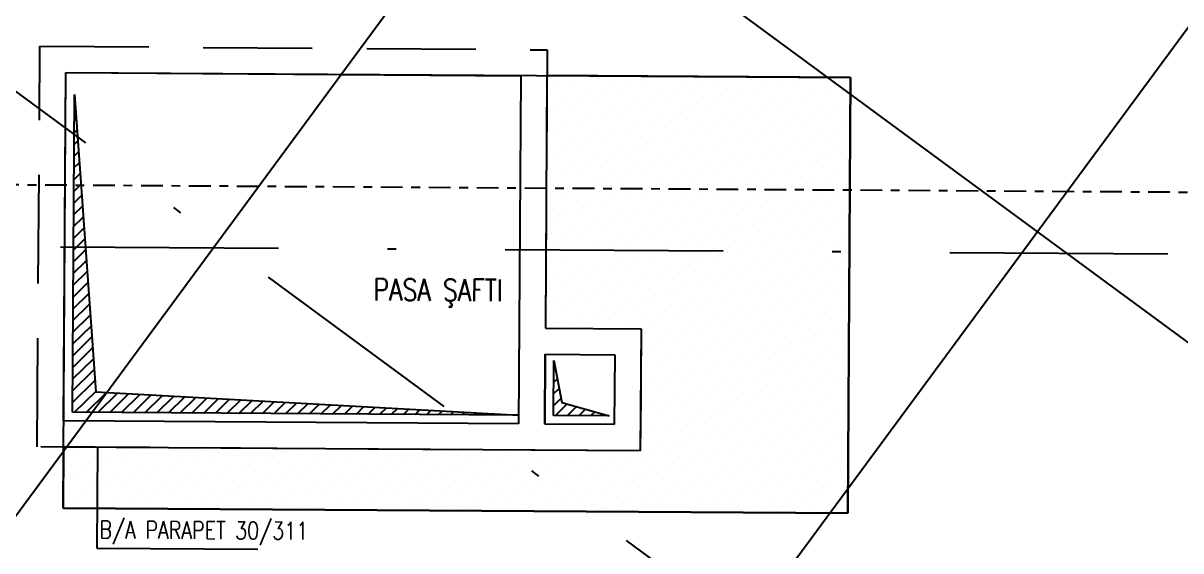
# Model space of a CAD drawing. Header units: millimetres. Extents: x 400392 to 401186, y 4543812 to 4544115.
# Drawn here: x 400731.97 to 400745.24, y 4544010.2 to 4544016.26 of the extents above; entities that cross this region are included whole.
import ezdxf
from ezdxf.enums import TextEntityAlignment as Align

# ---------------------------------------------------------------- set-up
doc = ezdxf.new("R2010")
doc.units = ezdxf.units.MM
for name, pattern in [('AKS', [3, 2.5, -0.25, 0, -0.25]), ('CENTER', [2, 1.25, -0.25, 0.25, -0.25]), ('DASHDOT2', [0.5, 0.25, -0.125, 0, -0.125]), ('HIDDEN', [0.375, 0.25, -0.125])]:
    doc.linetypes.add(name, pattern=pattern)
for name, color, linetype in [('aks prota', 2, 'AKS'), ('boşluk prota', 2, 'Continuous'), ('boşluk taraması prota', 252, 'Continuous'), ('kiris prota', 6, 'Continuous'), ('not prota', 2, 'Continuous'), ('not yazısı prota', 6, 'Continuous'), ('PRT-AL-TUNEL_EKSENI', 14, 'DASHDOT2'), ('skesit prota', 7, 'Continuous'), ('st-s_kolon tarama', 252, 'Continuous'), ('temel prota', 6, 'Continuous'), ('tnot prota', 4, 'Continuous')]:
    doc.layers.add(name, color=color, linetype=linetype)
doc.styles.add('AKS', font='romanstw.shx', dxfattribs={"height": 25})
doc.styles.add('TNOT', font='romanstw.shx', dxfattribs={"width": 0.8, "height": 250})

msp = doc.modelspace()

# ---------------------------------------------------------------- linework, layer by layer
at = {"layer": 'aks prota', "ltscale": 10}
for p, q in [((400754.61948, 4544005.75163), (400694.76017, 4544049.82389)), ((400754.61948, 4544005.75163), (400694.76017, 4544049.82389)), ((400754.61948, 4544005.75163), (400694.76017, 4544049.82389)), ((400729.84998, 4544007.84503), (400757.53829, 4544045.45151)), ((400729.84998, 4544007.84503), (400757.53829, 4544045.45151)), ((400729.84998, 4544007.84503), (400757.53829, 4544045.45151)), ((400735.88957, 4544003.3983), (400763.57787, 4544041.00478)), ((400735.88957, 4544003.3983), (400763.57787, 4544041.00478)), ((400735.88957, 4544003.3983), (400763.57787, 4544041.00478))]:
    msp.add_line(p, q, dxfattribs=at)
at = {"layer": 'boşluk prota', "ltscale": 0.05}
for p, q in [((400732.53116, 4544011.79165), (400732.55425, 4544015.43882)), ((400732.55425, 4544015.43882), (400732.79875, 4544012.02731)), ((400738.04877, 4544011.7567), (400738.05276, 4544012.38578)), ((400738.05276, 4544012.38578), (400738.14437, 4544011.90555)), ((400732.79875, 4544012.02731), (400737.64878, 4544011.75923)), ((400738.14437, 4544011.90555), (400738.68676, 4544011.75266)), ((400737.64878, 4544011.75923), (400732.53116, 4544011.79165)), ((400738.68676, 4544011.75266), (400738.04877, 4544011.7567))]:
    msp.add_line(p, q, dxfattribs=at)
at = {"layer": 'boşluk taraması prota', "linetype": 'Continuous', "ltscale": 2}
for p, q in [((400732.55404, 4544015.40471), (400732.55652, 4544015.40716)), ((400732.55319, 4544015.27001), (400732.56548, 4544015.28215)), ((400732.55233, 4544015.13531), (400732.57444, 4544015.15714)), ((400732.55148, 4544015.00061), (400732.5834, 4544015.03213)), ((400732.55063, 4544014.86591), (400732.59236, 4544014.90712)), ((400732.54977, 4544014.73121), (400732.60132, 4544014.7821)), ((400732.54892, 4544014.5965), (400732.61028, 4544014.65709)), ((400732.54807, 4544014.4618), (400732.61924, 4544014.53208)), ((400732.54721, 4544014.3271), (400732.6282, 4544014.40707)), ((400732.54636, 4544014.1924), (400732.63716, 4544014.28206)), ((400732.54551, 4544014.0577), (400732.64612, 4544014.15704)), ((400732.54465, 4544013.923), (400732.65508, 4544014.03203)), ((400732.5438, 4544013.7883), (400732.66404, 4544013.90702)), ((400732.54295, 4544013.6536), (400732.673, 4544013.78201)), ((400732.54209, 4544013.5189), (400732.68196, 4544013.657)), ((400732.54124, 4544013.38419), (400732.69091, 4544013.53198)), ((400732.53954, 4544013.11479), (400732.70883, 4544013.28196)), ((400732.54039, 4544013.24949), (400732.69987, 4544013.40697)), ((400732.53868, 4544012.98009), (400732.71779, 4544013.15695)), ((400732.53783, 4544012.84539), (400732.72675, 4544013.03193)), ((400732.53698, 4544012.71069), (400732.73571, 4544012.90692)), ((400732.53612, 4544012.57599), (400732.74467, 4544012.78191)), ((400732.53527, 4544012.44129), (400732.75363, 4544012.6569)), ((400732.53442, 4544012.30658), (400732.76259, 4544012.53189)), ((400732.53356, 4544012.17188), (400732.77155, 4544012.40687)), ((400732.53271, 4544012.03718), (400732.78051, 4544012.28186)), ((400738.05203, 4544012.27164), (400738.07097, 4544012.29033)), ((400732.53186, 4544011.90248), (400732.78947, 4544012.15685)), ((400738.05118, 4544012.13694), (400738.09245, 4544012.17769)), ((400732.55502, 4544011.7915), (400732.79843, 4544012.03184)), ((400732.68972, 4544011.79064), (400732.92248, 4544012.02047)), ((400732.82442, 4544011.78979), (400733.05086, 4544012.01338)), ((400732.95913, 4544011.78894), (400733.17924, 4544012.00628)), ((400733.09383, 4544011.78808), (400733.30762, 4544011.99919)), ((400733.22853, 4544011.78723), (400733.436, 4544011.99209)), ((400733.36323, 4544011.78638), (400733.56438, 4544011.98499)), ((400733.49793, 4544011.78552), (400733.69276, 4544011.9779)), ((400733.63263, 4544011.78467), (400733.82113, 4544011.9708)), ((400733.76733, 4544011.78382), (400733.94951, 4544011.96371)), ((400733.90203, 4544011.78296), (400734.07789, 4544011.95661)), ((400734.03673, 4544011.78211), (400734.20627, 4544011.94951)), ((400738.04947, 4544011.86754), (400738.13543, 4544011.95241)), ((400738.05033, 4544012.00224), (400738.11394, 4544012.06505)), ((400734.17144, 4544011.78126), (400734.33465, 4544011.94242)), ((400734.30614, 4544011.78041), (400734.46303, 4544011.93532)), ((400734.44084, 4544011.77955), (400734.59141, 4544011.92823)), ((400734.57554, 4544011.7787), (400734.71979, 4544011.92113)), ((400734.71024, 4544011.77785), (400734.84816, 4544011.91403)), ((400734.84494, 4544011.77699), (400734.97654, 4544011.90694)), ((400734.97964, 4544011.77614), (400735.10492, 4544011.89984)), ((400735.11434, 4544011.77529), (400735.2333, 4544011.89275)), ((400735.24904, 4544011.77443), (400735.36168, 4544011.88565)), ((400735.38375, 4544011.77358), (400735.49006, 4544011.87855)), ((400735.51845, 4544011.77273), (400735.61844, 4544011.87146)), ((400735.65315, 4544011.77187), (400735.74682, 4544011.86436)), ((400735.78785, 4544011.77102), (400735.87519, 4544011.85727)), ((400735.92255, 4544011.77017), (400736.00357, 4544011.85017)), ((400736.05725, 4544011.76931), (400736.13195, 4544011.84307)), ((400736.19195, 4544011.76846), (400736.26033, 4544011.83598)), ((400736.32665, 4544011.76761), (400736.38871, 4544011.82888)), ((400736.46136, 4544011.76676), (400736.51709, 4544011.82179)), ((400738.07264, 4544011.75655), (400738.20596, 4544011.88819)), ((400738.20734, 4544011.7557), (400738.31142, 4544011.85846)), ((400738.34204, 4544011.75484), (400738.41688, 4544011.82874)), ((400736.59606, 4544011.7659), (400736.64547, 4544011.81469)), ((400736.73076, 4544011.76505), (400736.77385, 4544011.8076)), ((400736.86546, 4544011.7642), (400736.90222, 4544011.8005)), ((400737.00016, 4544011.76334), (400737.0306, 4544011.7934)), ((400737.13486, 4544011.76249), (400737.15898, 4544011.78631)), ((400737.26956, 4544011.76164), (400737.28736, 4544011.77921)), ((400737.40426, 4544011.76078), (400737.41574, 4544011.77212)), ((400737.53896, 4544011.75993), (400737.54412, 4544011.76502)), ((400738.47674, 4544011.75399), (400738.52234, 4544011.79901)), ((400738.61144, 4544011.75314), (400738.6278, 4544011.76928))]:
    msp.add_line(p, q, dxfattribs=at)
at = {"layer": 'kiris prota', "linetype": 'HIDDEN', "ltscale": 5}
for p, q in [((400732.12863, 4544011.39419), (400732.15777, 4544015.99435)), ((400732.15777, 4544015.99435), (400737.97535, 4544015.95256)), ((400737.97535, 4544015.95256), (400737.95511, 4544012.75731)), ((400737.95511, 4544012.75731), (400739.05226, 4544012.75037)), ((400739.05226, 4544012.75037), (400739.04339, 4544011.3504)), ((400739.04339, 4544011.3504), (400732.12863, 4544011.39419))]:
    msp.add_line(p, q, dxfattribs=at)
at = {"layer": 'kiris prota'}
for p, q in [((400732.42419, 4544010.6923), (400732.45586, 4544015.6922)), ((400732.43052, 4544011.69228), (400732.45586, 4544015.6922)), ((400732.45586, 4544015.6922), (400737.67345, 4544015.65472)), ((400732.45586, 4544015.6922), (400741.45568, 4544015.6352)), ((400737.67345, 4544015.65472), (400737.64815, 4544011.65924)), ((400737.97348, 4544015.65726), (400737.95511, 4544012.75731)), ((400741.45568, 4544015.6352), (400737.97348, 4544015.65726)), ((400741.45568, 4544015.6352), (400741.42401, 4544010.6353)), ((400741.42401, 4544010.6353), (400741.45568, 4544015.6352)), ((400737.95511, 4544012.75731), (400739.05226, 4544012.75037)), ((400739.05226, 4544012.75037), (400739.04339, 4544011.3504)), ((400737.94814, 4544011.65734), (400737.95321, 4544012.45732)), ((400737.95321, 4544012.45732), (400738.75036, 4544012.45227)), ((400738.75036, 4544012.45227), (400738.7453, 4544011.65229)), ((400737.64815, 4544011.65924), (400732.43052, 4544011.69228)), ((400738.7453, 4544011.65229), (400737.94814, 4544011.65734)), ((400732.42862, 4544011.39229), (400732.42419, 4544010.6923)), ((400739.04339, 4544011.3504), (400732.42862, 4544011.39229)), ((400741.42401, 4544010.6353), (400732.42419, 4544010.6923)), ((400732.42419, 4544010.6923), (400741.42401, 4544010.6353))]:
    msp.add_line(p, q, dxfattribs=at)
at = {"layer": 'not prota', "ltscale": 0.1}
for p, q in [((400732.81908, 4544011.38982), (400732.81175, 4544010.23255)), ((400732.81175, 4544010.23255), (400734.65695, 4544010.22086))]:
    msp.add_line(p, q, dxfattribs=at)
at = {"layer": 'PRT-AL-TUNEL_EKSENI', "ltscale": 10}
for p, q in [((400745.00731, 4544005.81251), (400691.4103, 4544045.27407)), ((400660.99564, 4544014.14476), (400826.91153, 4544013.09392))]:
    msp.add_line(p, q, dxfattribs=at)
at = {"layer": 'skesit prota', "linetype": 'CENTER', "ltscale": 0.2}
msp.add_line((400722.31828, 4544014.4657), (400801.28213, 4544013.96558), dxfattribs=at)
at = {"layer": 'st-s_kolon tarama', "color": 253, "linetype": 'Continuous', "ltscale": 0.001}
for p, q in [((400738.10478, 4544015.55563), (400738.10478, 4544015.55563)), ((400738.37379, 4544015.6533), (400738.37379, 4544015.6533)), ((400738.54869, 4544015.62312), (400738.54869, 4544015.62312)), ((400738.7236, 4544015.59294), (400738.7236, 4544015.59294)), ((400738.8985, 4544015.56276), (400738.8985, 4544015.56276)), ((400739.0734, 4544015.53258), (400739.0734, 4544015.53258)), ((400739.34241, 4544015.63025), (400739.34241, 4544015.63025)), ((400739.51731, 4544015.60007), (400739.51731, 4544015.60007)), ((400739.69222, 4544015.56989), (400739.69222, 4544015.56989)), ((400739.86712, 4544015.53971), (400739.86712, 4544015.53971)), ((400740.13613, 4544015.63738), (400740.13613, 4544015.63738)), ((400740.31103, 4544015.6072), (400740.31103, 4544015.6072)), ((400740.48594, 4544015.57702), (400740.48594, 4544015.57702)), ((400740.66084, 4544015.54684), (400740.66084, 4544015.54684)), ((400741.10475, 4544015.61434), (400741.10475, 4544015.61434)), ((400741.27965, 4544015.58416), (400741.27965, 4544015.58416)), ((400741.45456, 4544015.55398), (400741.45456, 4544015.55398)), ((400738.01068, 4544015.42778), (400738.01068, 4544015.42778)), ((400738.27968, 4544015.52545), (400738.27968, 4544015.52545)), ((400738.45459, 4544015.49527), (400738.45459, 4544015.49527)), ((400738.62949, 4544015.46509), (400738.62949, 4544015.46509)), ((400738.80439, 4544015.43491), (400738.80439, 4544015.43491)), ((400738.9793, 4544015.40473), (400738.9793, 4544015.40473)), ((400739.24831, 4544015.5024), (400739.24831, 4544015.5024)), ((400739.42321, 4544015.47222), (400739.42321, 4544015.47222)), ((400739.59811, 4544015.44204), (400739.59811, 4544015.44204)), ((400739.77302, 4544015.41186), (400739.77302, 4544015.41186)), ((400740.04202, 4544015.50953), (400740.04202, 4544015.50953)), ((400740.21693, 4544015.47935), (400740.21693, 4544015.47935)), ((400740.39183, 4544015.44917), (400740.39183, 4544015.44917)), ((400740.56673, 4544015.41899), (400740.56673, 4544015.41899)), ((400740.83574, 4544015.51666), (400740.83574, 4544015.51666)), ((400741.01064, 4544015.48649), (400741.01064, 4544015.48649)), ((400741.18555, 4544015.45631), (400741.18555, 4544015.45631)), ((400741.36045, 4544015.42613), (400741.36045, 4544015.42613)), ((400738.09147, 4544015.26975), (400738.09147, 4544015.26975)), ((400738.18558, 4544015.3976), (400738.18558, 4544015.3976)), ((400738.36048, 4544015.36742), (400738.36048, 4544015.36742)), ((400738.53539, 4544015.33724), (400738.53539, 4544015.33724)), ((400738.71029, 4544015.30706), (400738.71029, 4544015.30706)), ((400738.88519, 4544015.27688), (400738.88519, 4544015.27688)), ((400739.1542, 4544015.37455), (400739.1542, 4544015.37455)), ((400739.3291, 4544015.34437), (400739.3291, 4544015.34437)), ((400739.50401, 4544015.31419), (400739.50401, 4544015.31419)), ((400739.67891, 4544015.28401), (400739.67891, 4544015.28401)), ((400739.94792, 4544015.38168), (400739.94792, 4544015.38168)), ((400740.12282, 4544015.3515), (400740.12282, 4544015.3515)), ((400740.29773, 4544015.32132), (400740.29773, 4544015.32132)), ((400740.47263, 4544015.29114), (400740.47263, 4544015.29114)), ((400740.74164, 4544015.38881), (400740.74164, 4544015.38881)), ((400740.91654, 4544015.35863), (400740.91654, 4544015.35863)), ((400741.09144, 4544015.32845), (400741.09144, 4544015.32845)), ((400741.26635, 4544015.29828), (400741.26635, 4544015.29828)), ((400741.44125, 4544015.2681), (400741.44125, 4544015.2681)), ((400737.99737, 4544015.14189), (400737.99737, 4544015.14189)), ((400738.26638, 4544015.23957), (400738.26638, 4544015.23957)), ((400738.44128, 4544015.20939), (400738.44128, 4544015.20939)), ((400738.61618, 4544015.17921), (400738.61618, 4544015.17921)), ((400738.79109, 4544015.14903), (400738.79109, 4544015.14903)), ((400739.0601, 4544015.2467), (400739.0601, 4544015.2467)), ((400739.235, 4544015.21652), (400739.235, 4544015.21652)), ((400739.4099, 4544015.18634), (400739.4099, 4544015.18634)), ((400739.58481, 4544015.15616), (400739.58481, 4544015.15616)), ((400739.85381, 4544015.25383), (400739.85381, 4544015.25383)), ((400740.02872, 4544015.22365), (400740.02872, 4544015.22365)), ((400740.20362, 4544015.19347), (400740.20362, 4544015.19347)), ((400740.37852, 4544015.16329), (400740.37852, 4544015.16329)), ((400740.64753, 4544015.26096), (400740.64753, 4544015.26096)), ((400740.82243, 4544015.23078), (400740.82243, 4544015.23078)), ((400740.99734, 4544015.2006), (400740.99734, 4544015.2006)), ((400741.17224, 4544015.17042), (400741.17224, 4544015.17042)), ((400741.34714, 4544015.14024), (400741.34714, 4544015.14024)), ((400738.17227, 4544015.11172), (400738.17227, 4544015.11172)), ((400738.34718, 4544015.08154), (400738.34718, 4544015.08154)), ((400738.52208, 4544015.05136), (400738.52208, 4544015.05136)), ((400738.69698, 4544015.02118), (400738.69698, 4544015.02118)), ((400738.96599, 4544015.11885), (400738.96599, 4544015.11885)), ((400739.14089, 4544015.08867), (400739.14089, 4544015.08867)), ((400739.3158, 4544015.05849), (400739.3158, 4544015.05849)), ((400739.4907, 4544015.02831), (400739.4907, 4544015.02831)), ((400739.75971, 4544015.12598), (400739.75971, 4544015.12598)), ((400739.93461, 4544015.0958), (400739.93461, 4544015.0958)), ((400740.10952, 4544015.06562), (400740.10952, 4544015.06562)), ((400740.28442, 4544015.03544), (400740.28442, 4544015.03544)), ((400740.45932, 4544015.00526), (400740.45932, 4544015.00526)), ((400740.55343, 4544015.13311), (400740.55343, 4544015.13311)), ((400740.72833, 4544015.10293), (400740.72833, 4544015.10293)), ((400740.90323, 4544015.07275), (400740.90323, 4544015.07275)), ((400741.07814, 4544015.04257), (400741.07814, 4544015.04257)), ((400741.25304, 4544015.01239), (400741.25304, 4544015.01239)), ((400738.07817, 4544014.98386), (400738.07817, 4544014.98386)), ((400738.25307, 4544014.95368), (400738.25307, 4544014.95368)), ((400738.42797, 4544014.92351), (400738.42797, 4544014.92351)), ((400738.60288, 4544014.89333), (400738.60288, 4544014.89333)), ((400738.87189, 4544014.991), (400738.87189, 4544014.991)), ((400739.04679, 4544014.96082), (400739.04679, 4544014.96082)), ((400739.22169, 4544014.93064), (400739.22169, 4544014.93064)), ((400739.3966, 4544014.90046), (400739.3966, 4544014.90046)), ((400739.5715, 4544014.87028), (400739.5715, 4544014.87028)), ((400739.6656, 4544014.99813), (400739.6656, 4544014.99813)), ((400739.84051, 4544014.96795), (400739.84051, 4544014.96795)), ((400740.01541, 4544014.93777), (400740.01541, 4544014.93777)), ((400740.19031, 4544014.90759), (400740.19031, 4544014.90759)), ((400740.36522, 4544014.87741), (400740.36522, 4544014.87741)), ((400740.63422, 4544014.97508), (400740.63422, 4544014.97508)), ((400740.80913, 4544014.9449), (400740.80913, 4544014.9449)), ((400740.98403, 4544014.91472), (400740.98403, 4544014.91472)), ((400741.15893, 4544014.88454), (400741.15893, 4544014.88454)), ((400741.42794, 4544014.98221), (400741.42794, 4544014.98221)), ((400737.98406, 4544014.85601), (400737.98406, 4544014.85601)), ((400738.15897, 4544014.82583), (400738.15897, 4544014.82583)), ((400738.33387, 4544014.79565), (400738.33387, 4544014.79565)), ((400738.50877, 4544014.76547), (400738.50877, 4544014.76547)), ((400738.77778, 4544014.86315), (400738.77778, 4544014.86315)), ((400738.95268, 4544014.83297), (400738.95268, 4544014.83297)), ((400739.12759, 4544014.80279), (400739.12759, 4544014.80279)), ((400739.30249, 4544014.77261), (400739.30249, 4544014.77261)), ((400739.47739, 4544014.74243), (400739.47739, 4544014.74243)), ((400739.7464, 4544014.8401), (400739.7464, 4544014.8401)), ((400739.92131, 4544014.80992), (400739.92131, 4544014.80992)), ((400740.09621, 4544014.77974), (400740.09621, 4544014.77974)), ((400740.27111, 4544014.74956), (400740.27111, 4544014.74956)), ((400740.54012, 4544014.84723), (400740.54012, 4544014.84723)), ((400740.71502, 4544014.81705), (400740.71502, 4544014.81705)), ((400740.88993, 4544014.78687), (400740.88993, 4544014.78687)), ((400741.06483, 4544014.75669), (400741.06483, 4544014.75669)), ((400741.33384, 4544014.85436), (400741.33384, 4544014.85436)), ((400738.06486, 4544014.69798), (400738.06486, 4544014.69798)), ((400738.23976, 4544014.6678), (400738.23976, 4544014.6678)), ((400738.41467, 4544014.63762), (400738.41467, 4544014.63762)), ((400738.58957, 4544014.60744), (400738.58957, 4544014.60744)), ((400738.68368, 4544014.7353), (400738.68368, 4544014.7353)), ((400738.85858, 4544014.70512), (400738.85858, 4544014.70512)), ((400739.03348, 4544014.67494), (400739.03348, 4544014.67494)), ((400739.20839, 4544014.64476), (400739.20839, 4544014.64476)), ((400739.38329, 4544014.61458), (400739.38329, 4544014.61458)), ((400739.6523, 4544014.71225), (400739.6523, 4544014.71225)), ((400739.8272, 4544014.68207), (400739.8272, 4544014.68207)), ((400740.0021, 4544014.65189), (400740.0021, 4544014.65189)), ((400740.17701, 4544014.62171), (400740.17701, 4544014.62171)), ((400740.44601, 4544014.71938), (400740.44601, 4544014.71938)), ((400740.62092, 4544014.6892), (400740.62092, 4544014.6892)), ((400740.79582, 4544014.65902), (400740.79582, 4544014.65902)), ((400740.97072, 4544014.62884), (400740.97072, 4544014.62884)), ((400741.23973, 4544014.72651), (400741.23973, 4544014.72651)), ((400741.41464, 4544014.69633), (400741.41464, 4544014.69633)), ((400737.97076, 4544014.57013), (400737.97076, 4544014.57013)), ((400738.14566, 4544014.53995), (400738.14566, 4544014.53995)), ((400738.32056, 4544014.50977), (400738.32056, 4544014.50977)), ((400738.49547, 4544014.47959), (400738.49547, 4544014.47959)), ((400738.76447, 4544014.57727), (400738.76447, 4544014.57727)), ((400738.93938, 4544014.54709), (400738.93938, 4544014.54709)), ((400739.11428, 4544014.51691), (400739.11428, 4544014.51691)), ((400739.28918, 4544014.48673), (400739.28918, 4544014.48673)), ((400739.55819, 4544014.5844), (400739.55819, 4544014.5844)), ((400739.7331, 4544014.55422), (400739.7331, 4544014.55422)), ((400739.908, 4544014.52404), (400739.908, 4544014.52404)), ((400740.0829, 4544014.49386), (400740.0829, 4544014.49386)), ((400740.35191, 4544014.59153), (400740.35191, 4544014.59153)), ((400740.52681, 4544014.56135), (400740.52681, 4544014.56135)), ((400740.70172, 4544014.53117), (400740.70172, 4544014.53117)), ((400740.87662, 4544014.50099), (400740.87662, 4544014.50099)), ((400741.05152, 4544014.47081), (400741.05152, 4544014.47081)), ((400741.14563, 4544014.59866), (400741.14563, 4544014.59866)), ((400741.32053, 4544014.56848), (400741.32053, 4544014.56848)), ((400738.05155, 4544014.4121), (400738.05155, 4544014.4121)), ((400738.22646, 4544014.38192), (400738.22646, 4544014.38192)), ((400738.40136, 4544014.35174), (400738.40136, 4544014.35174)), ((400738.67037, 4544014.44941), (400738.67037, 4544014.44941)), ((400738.84527, 4544014.41923), (400738.84527, 4544014.41923)), ((400739.02018, 4544014.38906), (400739.02018, 4544014.38906)), ((400739.19508, 4544014.35888), (400739.19508, 4544014.35888)), ((400739.46409, 4544014.45655), (400739.46409, 4544014.45655)), ((400739.63899, 4544014.42637), (400739.63899, 4544014.42637)), ((400739.81389, 4544014.39619), (400739.81389, 4544014.39619)), ((400739.9888, 4544014.36601), (400739.9888, 4544014.36601)), ((400740.25781, 4544014.46368), (400740.25781, 4544014.46368)), ((400740.43271, 4544014.4335), (400740.43271, 4544014.4335)), ((400740.60761, 4544014.40332), (400740.60761, 4544014.40332)), ((400740.78251, 4544014.37314), (400740.78251, 4544014.37314)), ((400740.95742, 4544014.34296), (400740.95742, 4544014.34296)), ((400741.22643, 4544014.44063), (400741.22643, 4544014.44063)), ((400741.40133, 4544014.41045), (400741.40133, 4544014.41045)), ((400738.13235, 4544014.25407), (400738.13235, 4544014.25407)), ((400738.30726, 4544014.22389), (400738.30726, 4544014.22389)), ((400738.57626, 4544014.32156), (400738.57626, 4544014.32156)), ((400738.75117, 4544014.29138), (400738.75117, 4544014.29138)), ((400738.92607, 4544014.2612), (400738.92607, 4544014.2612)), ((400739.10097, 4544014.23102), (400739.10097, 4544014.23102)), ((400739.36998, 4544014.3287), (400739.36998, 4544014.3287)), ((400739.54489, 4544014.29852), (400739.54489, 4544014.29852)), ((400739.71979, 4544014.26834), (400739.71979, 4544014.26834)), ((400739.89469, 4544014.23816), (400739.89469, 4544014.23816)), ((400740.0696, 4544014.20798), (400740.0696, 4544014.20798)), ((400740.1637, 4544014.33583), (400740.1637, 4544014.33583)), ((400740.3386, 4544014.30565), (400740.3386, 4544014.30565)), ((400740.51351, 4544014.27547), (400740.51351, 4544014.27547)), ((400740.68841, 4544014.24529), (400740.68841, 4544014.24529)), ((400740.86331, 4544014.21511), (400740.86331, 4544014.21511)), ((400741.13232, 4544014.31278), (400741.13232, 4544014.31278)), ((400741.30722, 4544014.2826), (400741.30722, 4544014.2826)), ((400738.03825, 4544014.12622), (400738.03825, 4544014.12622)), ((400738.21315, 4544014.09604), (400738.21315, 4544014.09604)), ((400738.48216, 4544014.19371), (400738.48216, 4544014.19371)), ((400738.65706, 4544014.16353), (400738.65706, 4544014.16353)), ((400738.83197, 4544014.13335), (400738.83197, 4544014.13335)), ((400739.00687, 4544014.10317), (400739.00687, 4544014.10317)), ((400739.18177, 4544014.07299), (400739.18177, 4544014.07299)), ((400739.27588, 4544014.20085), (400739.27588, 4544014.20085)), ((400739.45078, 4544014.17067), (400739.45078, 4544014.17067)), ((400739.62568, 4544014.14049), (400739.62568, 4544014.14049)), ((400739.80059, 4544014.11031), (400739.80059, 4544014.11031)), ((400739.97549, 4544014.08013), (400739.97549, 4544014.08013)), ((400740.2445, 4544014.1778), (400740.2445, 4544014.1778)), ((400740.4194, 4544014.14762), (400740.4194, 4544014.14762)), ((400740.5943, 4544014.11744), (400740.5943, 4544014.11744)), ((400740.76921, 4544014.08726), (400740.76921, 4544014.08726)), ((400741.03822, 4544014.18493), (400741.03822, 4544014.18493)), ((400741.21312, 4544014.15475), (400741.21312, 4544014.15475)), ((400741.38802, 4544014.12457), (400741.38802, 4544014.12457)), ((400738.11905, 4544013.96819), (400738.11905, 4544013.96819)), ((400738.38805, 4544014.06586), (400738.38805, 4544014.06586)), ((400738.56296, 4544014.03568), (400738.56296, 4544014.03568)), ((400738.73786, 4544014.0055), (400738.73786, 4544014.0055)), ((400738.91276, 4544013.97532), (400738.91276, 4544013.97532)), ((400739.08767, 4544013.94514), (400739.08767, 4544013.94514)), ((400739.35668, 4544014.04281), (400739.35668, 4544014.04281)), ((400739.53158, 4544014.01264), (400739.53158, 4544014.01264)), ((400739.70648, 4544013.98246), (400739.70648, 4544013.98246)), ((400739.88139, 4544013.95228), (400739.88139, 4544013.95228)), ((400740.15039, 4544014.04995), (400740.15039, 4544014.04995)), ((400740.3253, 4544014.01977), (400740.3253, 4544014.01977)), ((400740.5002, 4544013.98959), (400740.5002, 4544013.98959)), ((400740.6751, 4544013.95941), (400740.6751, 4544013.95941)), ((400740.94411, 4544014.05708), (400740.94411, 4544014.05708)), ((400741.11901, 4544014.0269), (400741.11901, 4544014.0269)), ((400741.29392, 4544013.99672), (400741.29392, 4544013.99672)), ((400738.02494, 4544013.84034), (400738.02494, 4544013.84034)), ((400738.19984, 4544013.81016), (400738.19984, 4544013.81016)), ((400738.29395, 4544013.93801), (400738.29395, 4544013.93801)), ((400738.46885, 4544013.90783), (400738.46885, 4544013.90783)), ((400738.64376, 4544013.87765), (400738.64376, 4544013.87765)), ((400738.81866, 4544013.84747), (400738.81866, 4544013.84747)), ((400738.99356, 4544013.81729), (400738.99356, 4544013.81729)), ((400739.26257, 4544013.91496), (400739.26257, 4544013.91496)), ((400739.43747, 4544013.88478), (400739.43747, 4544013.88478)), ((400739.61238, 4544013.8546), (400739.61238, 4544013.8546)), ((400739.78728, 4544013.82443), (400739.78728, 4544013.82443)), ((400740.05629, 4544013.9221), (400740.05629, 4544013.9221)), ((400740.23119, 4544013.89192), (400740.23119, 4544013.89192)), ((400740.40609, 4544013.86174), (400740.40609, 4544013.86174)), ((400740.581, 4544013.83156), (400740.581, 4544013.83156)), ((400740.85001, 4544013.92923), (400740.85001, 4544013.92923)), ((400741.02491, 4544013.89905), (400741.02491, 4544013.89905)), ((400741.19981, 4544013.86887), (400741.19981, 4544013.86887)), ((400741.37472, 4544013.83869), (400741.37472, 4544013.83869)), ((400738.10574, 4544013.68231), (400738.10574, 4544013.68231)), ((400738.37475, 4544013.77998), (400738.37475, 4544013.77998)), ((400738.54965, 4544013.7498), (400738.54965, 4544013.7498)), ((400738.72455, 4544013.71962), (400738.72455, 4544013.71962)), ((400738.89946, 4544013.68944), (400738.89946, 4544013.68944)), ((400739.16847, 4544013.78711), (400739.16847, 4544013.78711)), ((400739.34337, 4544013.75693), (400739.34337, 4544013.75693)), ((400739.51827, 4544013.72675), (400739.51827, 4544013.72675)), ((400739.69318, 4544013.69657), (400739.69318, 4544013.69657)), ((400739.96218, 4544013.79425), (400739.96218, 4544013.79425)), ((400740.13709, 4544013.76407), (400740.13709, 4544013.76407)), ((400740.31199, 4544013.73389), (400740.31199, 4544013.73389)), ((400740.48689, 4544013.70371), (400740.48689, 4544013.70371)), ((400740.6618, 4544013.67353), (400740.6618, 4544013.67353)), ((400740.7559, 4544013.80138), (400740.7559, 4544013.80138)), ((400740.9308, 4544013.7712), (400740.9308, 4544013.7712)), ((400741.10571, 4544013.74102), (400741.10571, 4544013.74102)), ((400741.28061, 4544013.71084), (400741.28061, 4544013.71084)), ((400738.01163, 4544013.55446), (400738.01163, 4544013.55446)), ((400738.28064, 4544013.65213), (400738.28064, 4544013.65213)), ((400738.45555, 4544013.62195), (400738.45555, 4544013.62195)), ((400738.63045, 4544013.59177), (400738.63045, 4544013.59177)), ((400738.80535, 4544013.56159), (400738.80535, 4544013.56159)), ((400739.07436, 4544013.65926), (400739.07436, 4544013.65926)), ((400739.24926, 4544013.62908), (400739.24926, 4544013.62908)), ((400739.42417, 4544013.5989), (400739.42417, 4544013.5989)), ((400739.59907, 4544013.56872), (400739.59907, 4544013.56872)), ((400739.86808, 4544013.66639), (400739.86808, 4544013.66639)), ((400740.04298, 4544013.63622), (400740.04298, 4544013.63622)), ((400740.21788, 4544013.60604), (400740.21788, 4544013.60604)), ((400740.39279, 4544013.57586), (400740.39279, 4544013.57586)), ((400740.56769, 4544013.54568), (400740.56769, 4544013.54568)), ((400740.8367, 4544013.64335), (400740.8367, 4544013.64335)), ((400741.0116, 4544013.61317), (400741.0116, 4544013.61317)), ((400741.18651, 4544013.58299), (400741.18651, 4544013.58299)), ((400741.36141, 4544013.55281), (400741.36141, 4544013.55281)), ((400738.18654, 4544013.52428), (400738.18654, 4544013.52428)), ((400738.36144, 4544013.4941), (400738.36144, 4544013.4941)), ((400738.53634, 4544013.46392), (400738.53634, 4544013.46392)), ((400738.71125, 4544013.43374), (400738.71125, 4544013.43374)), ((400738.98026, 4544013.53141), (400738.98026, 4544013.53141)), ((400739.15516, 4544013.50123), (400739.15516, 4544013.50123)), ((400739.33006, 4544013.47105), (400739.33006, 4544013.47105)), ((400739.50497, 4544013.44087), (400739.50497, 4544013.44087)), ((400739.67987, 4544013.41069), (400739.67987, 4544013.41069)), ((400739.77397, 4544013.53854), (400739.77397, 4544013.53854)), ((400739.94888, 4544013.50836), (400739.94888, 4544013.50836)), ((400740.12378, 4544013.47818), (400740.12378, 4544013.47818)), ((400740.29868, 4544013.44801), (400740.29868, 4544013.44801)), ((400740.47359, 4544013.41783), (400740.47359, 4544013.41783)), ((400740.74259, 4544013.5155), (400740.74259, 4544013.5155)), ((400740.9175, 4544013.48532), (400740.9175, 4544013.48532)), ((400741.0924, 4544013.45514), (400741.0924, 4544013.45514)), ((400741.2673, 4544013.42496), (400741.2673, 4544013.42496)), ((400738.09243, 4544013.39643), (400738.09243, 4544013.39643)), ((400738.26734, 4544013.36625), (400738.26734, 4544013.36625)), ((400738.44224, 4544013.33607), (400738.44224, 4544013.33607)), ((400738.61714, 4544013.30589), (400738.61714, 4544013.30589)), ((400738.79205, 4544013.27571), (400738.79205, 4544013.27571)), ((400738.88615, 4544013.40356), (400738.88615, 4544013.40356)), ((400739.06105, 4544013.37338), (400739.06105, 4544013.37338)), ((400739.23596, 4544013.3432), (400739.23596, 4544013.3432)), ((400739.41086, 4544013.31302), (400739.41086, 4544013.31302)), ((400739.58576, 4544013.28284), (400739.58576, 4544013.28284)), ((400739.85477, 4544013.38051), (400739.85477, 4544013.38051)), ((400740.02967, 4544013.35033), (400740.02967, 4544013.35033)), ((400740.20458, 4544013.32015), (400740.20458, 4544013.32015)), ((400740.37948, 4544013.28997), (400740.37948, 4544013.28997)), ((400740.64849, 4544013.38765), (400740.64849, 4544013.38765)), ((400740.82339, 4544013.35747), (400740.82339, 4544013.35747)), ((400740.9983, 4544013.32729), (400740.9983, 4544013.32729)), ((400741.1732, 4544013.29711), (400741.1732, 4544013.29711)), ((400737.99833, 4544013.26858), (400737.99833, 4544013.26858)), ((400738.17323, 4544013.2384), (400738.17323, 4544013.2384)), ((400738.34813, 4544013.20822), (400738.34813, 4544013.20822)), ((400738.52304, 4544013.17804), (400738.52304, 4544013.17804)), ((400738.69794, 4544013.14786), (400738.69794, 4544013.14786)), ((400738.96695, 4544013.24553), (400738.96695, 4544013.24553)), ((400739.14185, 4544013.21535), (400739.14185, 4544013.21535)), ((400739.31676, 4544013.18517), (400739.31676, 4544013.18517)), ((400739.49166, 4544013.15499), (400739.49166, 4544013.15499)), ((400739.76067, 4544013.25266), (400739.76067, 4544013.25266)), ((400739.93557, 4544013.22248), (400739.93557, 4544013.22248)), ((400740.11047, 4544013.1923), (400740.11047, 4544013.1923)), ((400740.28538, 4544013.16212), (400740.28538, 4544013.16212)), ((400740.55438, 4544013.2598), (400740.55438, 4544013.2598)), ((400740.72929, 4544013.22962), (400740.72929, 4544013.22962)), ((400740.90419, 4544013.19944), (400740.90419, 4544013.19944)), ((400741.07909, 4544013.16926), (400741.07909, 4544013.16926)), ((400741.3481, 4544013.26693), (400741.3481, 4544013.26693)), ((400738.07913, 4544013.11055), (400738.07913, 4544013.11055)), ((400738.25403, 4544013.08037), (400738.25403, 4544013.08037)), ((400738.42893, 4544013.05019), (400738.42893, 4544013.05019)), ((400738.60384, 4544013.02001), (400738.60384, 4544013.02001)), ((400738.87284, 4544013.11768), (400738.87284, 4544013.11768)), ((400739.04775, 4544013.0875), (400739.04775, 4544013.0875)), ((400739.22265, 4544013.05732), (400739.22265, 4544013.05732)), ((400739.39755, 4544013.02714), (400739.39755, 4544013.02714)), ((400739.66656, 4544013.12481), (400739.66656, 4544013.12481)), ((400739.84147, 4544013.09463), (400739.84147, 4544013.09463)), ((400740.01637, 4544013.06445), (400740.01637, 4544013.06445)), ((400740.19127, 4544013.03427), (400740.19127, 4544013.03427)), ((400740.46028, 4544013.13194), (400740.46028, 4544013.13194)), ((400740.63518, 4544013.10177), (400740.63518, 4544013.10177)), ((400740.81009, 4544013.07159), (400740.81009, 4544013.07159)), ((400740.98499, 4544013.04141), (400740.98499, 4544013.04141)), ((400741.15989, 4544013.01123), (400741.15989, 4544013.01123)), ((400741.254, 4544013.13908), (400741.254, 4544013.13908)), ((400741.4289, 4544013.1089), (400741.4289, 4544013.1089)), ((400737.98502, 4544012.9827), (400737.98502, 4544012.9827)), ((400738.15992, 4544012.95252), (400738.15992, 4544012.95252)), ((400738.33483, 4544012.92234), (400738.33483, 4544012.92234)), ((400738.50973, 4544012.89216), (400738.50973, 4544012.89216)), ((400738.77874, 4544012.98983), (400738.77874, 4544012.98983)), ((400738.95364, 4544012.95965), (400738.95364, 4544012.95965)), ((400739.12855, 4544012.92947), (400739.12855, 4544012.92947)), ((400739.30345, 4544012.89929), (400739.30345, 4544012.89929)), ((400739.57246, 4544012.99696), (400739.57246, 4544012.99696)), ((400739.74736, 4544012.96678), (400739.74736, 4544012.96678)), ((400739.92226, 4544012.9366), (400739.92226, 4544012.9366)), ((400740.09717, 4544012.90642), (400740.09717, 4544012.90642)), ((400740.36617, 4544013.00409), (400740.36617, 4544013.00409)), ((400740.54108, 4544012.97391), (400740.54108, 4544012.97391)), ((400740.71598, 4544012.94373), (400740.71598, 4544012.94373)), ((400740.89088, 4544012.91356), (400740.89088, 4544012.91356)), ((400741.06579, 4544012.88338), (400741.06579, 4544012.88338)), ((400741.3348, 4544012.98105), (400741.3348, 4544012.98105)), ((400738.06582, 4544012.82467), (400738.06582, 4544012.82467)), ((400738.24072, 4544012.79449), (400738.24072, 4544012.79449)), ((400738.41563, 4544012.76431), (400738.41563, 4544012.76431)), ((400738.68463, 4544012.86198), (400738.68463, 4544012.86198)), ((400738.85954, 4544012.8318), (400738.85954, 4544012.8318)), ((400739.03444, 4544012.80162), (400739.03444, 4544012.80162)), ((400739.20934, 4544012.77144), (400739.20934, 4544012.77144)), ((400739.47835, 4544012.86911), (400739.47835, 4544012.86911)), ((400739.65326, 4544012.83893), (400739.65326, 4544012.83893)), ((400739.82816, 4544012.80875), (400739.82816, 4544012.80875)), ((400740.00306, 4544012.77857), (400740.00306, 4544012.77857)), ((400740.17796, 4544012.74839), (400740.17796, 4544012.74839)), ((400740.27207, 4544012.87624), (400740.27207, 4544012.87624)), ((400740.44697, 4544012.84606), (400740.44697, 4544012.84606)), ((400740.62188, 4544012.81588), (400740.62188, 4544012.81588)), ((400740.79678, 4544012.7857), (400740.79678, 4544012.7857)), ((400740.97168, 4544012.75552), (400740.97168, 4544012.75552)), ((400741.24069, 4544012.8532), (400741.24069, 4544012.8532)), ((400741.41559, 4544012.82302), (400741.41559, 4544012.82302)), ((400739.11524, 4544012.64359), (400739.11524, 4544012.64359)), ((400739.29014, 4544012.61341), (400739.29014, 4544012.61341)), ((400739.38425, 4544012.74126), (400739.38425, 4544012.74126)), ((400739.55915, 4544012.71108), (400739.55915, 4544012.71108)), ((400739.73405, 4544012.6809), (400739.73405, 4544012.6809)), ((400739.90896, 4544012.65072), (400739.90896, 4544012.65072)), ((400740.08386, 4544012.62054), (400740.08386, 4544012.62054)), ((400740.35287, 4544012.71821), (400740.35287, 4544012.71821)), ((400740.52777, 4544012.68803), (400740.52777, 4544012.68803)), ((400740.70267, 4544012.65785), (400740.70267, 4544012.65785)), ((400740.87758, 4544012.62767), (400740.87758, 4544012.62767)), ((400741.14659, 4544012.72535), (400741.14659, 4544012.72535)), ((400741.32149, 4544012.69517), (400741.32149, 4544012.69517)), ((400739.19604, 4544012.48556), (400739.19604, 4544012.48556)), ((400739.46505, 4544012.58323), (400739.46505, 4544012.58323)), ((400739.63995, 4544012.55305), (400739.63995, 4544012.55305)), ((400739.81485, 4544012.52287), (400739.81485, 4544012.52287)), ((400739.98975, 4544012.49269), (400739.98975, 4544012.49269)), ((400740.25876, 4544012.59036), (400740.25876, 4544012.59036)), ((400740.43367, 4544012.56018), (400740.43367, 4544012.56018)), ((400740.60857, 4544012.53), (400740.60857, 4544012.53)), ((400740.78347, 4544012.49982), (400740.78347, 4544012.49982)), ((400741.05248, 4544012.59749), (400741.05248, 4544012.59749)), ((400741.22738, 4544012.56731), (400741.22738, 4544012.56731)), ((400741.40229, 4544012.53714), (400741.40229, 4544012.53714)), ((400739.10193, 4544012.35771), (400739.10193, 4544012.35771)), ((400739.37094, 4544012.45538), (400739.37094, 4544012.45538)), ((400739.54584, 4544012.4252), (400739.54584, 4544012.4252)), ((400739.72075, 4544012.39502), (400739.72075, 4544012.39502)), ((400739.89565, 4544012.36484), (400739.89565, 4544012.36484)), ((400740.16466, 4544012.46251), (400740.16466, 4544012.46251)), ((400740.33956, 4544012.43233), (400740.33956, 4544012.43233)), ((400740.51446, 4544012.40215), (400740.51446, 4544012.40215)), ((400740.68937, 4544012.37197), (400740.68937, 4544012.37197)), ((400740.95838, 4544012.46964), (400740.95838, 4544012.46964)), ((400741.13328, 4544012.43946), (400741.13328, 4544012.43946)), ((400741.30818, 4544012.40928), (400741.30818, 4544012.40928)), ((400739.27684, 4544012.32753), (400739.27684, 4544012.32753)), ((400739.45174, 4544012.29735), (400739.45174, 4544012.29735)), ((400739.62664, 4544012.26717), (400739.62664, 4544012.26717)), ((400739.80154, 4544012.23699), (400739.80154, 4544012.23699)), ((400740.07055, 4544012.33466), (400740.07055, 4544012.33466)), ((400740.24546, 4544012.30448), (400740.24546, 4544012.30448)), ((400740.42036, 4544012.2743), (400740.42036, 4544012.2743)), ((400740.59526, 4544012.24412), (400740.59526, 4544012.24412)), ((400740.77017, 4544012.21394), (400740.77017, 4544012.21394)), ((400740.86427, 4544012.34179), (400740.86427, 4544012.34179)), ((400741.03917, 4544012.31161), (400741.03917, 4544012.31161)), ((400741.21408, 4544012.28143), (400741.21408, 4544012.28143)), ((400741.38898, 4544012.25125), (400741.38898, 4544012.25125)), ((400739.18273, 4544012.19968), (400739.18273, 4544012.19968)), ((400739.35763, 4544012.1695), (400739.35763, 4544012.1695)), ((400739.53254, 4544012.13932), (400739.53254, 4544012.13932)), ((400739.70744, 4544012.10914), (400739.70744, 4544012.10914)), ((400739.97645, 4544012.20681), (400739.97645, 4544012.20681)), ((400740.15135, 4544012.17663), (400740.15135, 4544012.17663)), ((400740.32625, 4544012.14645), (400740.32625, 4544012.14645)), ((400740.50116, 4544012.11627), (400740.50116, 4544012.11627)), ((400740.67606, 4544012.08609), (400740.67606, 4544012.08609)), ((400740.94507, 4544012.18376), (400740.94507, 4544012.18376)), ((400741.11997, 4544012.15358), (400741.11997, 4544012.15358)), ((400741.29488, 4544012.1234), (400741.29488, 4544012.1234)), ((400739.08863, 4544012.07183), (400739.08863, 4544012.07183)), ((400739.26353, 4544012.04165), (400739.26353, 4544012.04165)), ((400739.43843, 4544012.01147), (400739.43843, 4544012.01147)), ((400739.61333, 4544011.98129), (400739.61333, 4544011.98129)), ((400739.78824, 4544011.95111), (400739.78824, 4544011.95111)), ((400739.88234, 4544012.07896), (400739.88234, 4544012.07896)), ((400740.05725, 4544012.04878), (400740.05725, 4544012.04878)), ((400740.23215, 4544012.0186), (400740.23215, 4544012.0186)), ((400740.40705, 4544011.98842), (400740.40705, 4544011.98842)), ((400740.58196, 4544011.95824), (400740.58196, 4544011.95824)), ((400740.85096, 4544012.05591), (400740.85096, 4544012.05591)), ((400741.02587, 4544012.02573), (400741.02587, 4544012.02573)), ((400741.20077, 4544011.99555), (400741.20077, 4544011.99555)), ((400741.37567, 4544011.96537), (400741.37567, 4544011.96537)), ((400739.16942, 4544011.9138), (400739.16942, 4544011.9138)), ((400739.34433, 4544011.88362), (400739.34433, 4544011.88362)), ((400739.51923, 4544011.85344), (400739.51923, 4544011.85344)), ((400739.69413, 4544011.82326), (400739.69413, 4544011.82326)), ((400739.96314, 4544011.92093), (400739.96314, 4544011.92093)), ((400740.13804, 4544011.89075), (400740.13804, 4544011.89075)), ((400740.31295, 4544011.86057), (400740.31295, 4544011.86057)), ((400740.48785, 4544011.83039), (400740.48785, 4544011.83039)), ((400740.75686, 4544011.92806), (400740.75686, 4544011.92806)), ((400740.93176, 4544011.89788), (400740.93176, 4544011.89788)), ((400741.10667, 4544011.8677), (400741.10667, 4544011.8677)), ((400741.28157, 4544011.83752), (400741.28157, 4544011.83752)), ((400739.07532, 4544011.78595), (400739.07532, 4544011.78595)), ((400739.25022, 4544011.75577), (400739.25022, 4544011.75577)), ((400739.42513, 4544011.72559), (400739.42513, 4544011.72559)), ((400739.60003, 4544011.69541), (400739.60003, 4544011.69541)), ((400739.86904, 4544011.79308), (400739.86904, 4544011.79308)), ((400740.04394, 4544011.7629), (400740.04394, 4544011.7629)), ((400740.21884, 4544011.73272), (400740.21884, 4544011.73272)), ((400740.39375, 4544011.70254), (400740.39375, 4544011.70254)), ((400740.66275, 4544011.80021), (400740.66275, 4544011.80021)), ((400740.83766, 4544011.77003), (400740.83766, 4544011.77003)), ((400741.01256, 4544011.73985), (400741.01256, 4544011.73985)), ((400741.18746, 4544011.70967), (400741.18746, 4544011.70967)), ((400739.15612, 4544011.62792), (400739.15612, 4544011.62792)), ((400739.33102, 4544011.59774), (400739.33102, 4544011.59774)), ((400739.50592, 4544011.56756), (400739.50592, 4544011.56756)), ((400739.77493, 4544011.66523), (400739.77493, 4544011.66523)), ((400739.94983, 4544011.63505), (400739.94983, 4544011.63505)), ((400740.12474, 4544011.60487), (400740.12474, 4544011.60487)), ((400740.29964, 4544011.57469), (400740.29964, 4544011.57469)), ((400740.56865, 4544011.67236), (400740.56865, 4544011.67236)), ((400740.74355, 4544011.64218), (400740.74355, 4544011.64218)), ((400740.91846, 4544011.612), (400740.91846, 4544011.612)), ((400741.09336, 4544011.58182), (400741.09336, 4544011.58182)), ((400741.26826, 4544011.55164), (400741.26826, 4544011.55164)), ((400741.36237, 4544011.67949), (400741.36237, 4544011.67949)), ((400739.06201, 4544011.50006), (400739.06201, 4544011.50006)), ((400739.23692, 4544011.46988), (400739.23692, 4544011.46988)), ((400739.41182, 4544011.43971), (400739.41182, 4544011.43971)), ((400739.68083, 4544011.53738), (400739.68083, 4544011.53738)), ((400739.85573, 4544011.5072), (400739.85573, 4544011.5072)), ((400740.03063, 4544011.47702), (400740.03063, 4544011.47702)), ((400740.20554, 4544011.44684), (400740.20554, 4544011.44684)), ((400740.38044, 4544011.41666), (400740.38044, 4544011.41666)), ((400740.47454, 4544011.54451), (400740.47454, 4544011.54451)), ((400740.64945, 4544011.51433), (400740.64945, 4544011.51433)), ((400740.82435, 4544011.48415), (400740.82435, 4544011.48415)), ((400740.99925, 4544011.45397), (400740.99925, 4544011.45397)), ((400741.17416, 4544011.42379), (400741.17416, 4544011.42379)), ((400732.44326, 4544011.34533), (400732.44326, 4544011.34533)), ((400732.61816, 4544011.31515), (400732.61816, 4544011.31515)), ((400732.79307, 4544011.28497), (400732.79307, 4544011.28497)), ((400733.06207, 4544011.38265), (400733.06207, 4544011.38265)), ((400733.23698, 4544011.35247), (400733.23698, 4544011.35247)), ((400733.41188, 4544011.32229), (400733.41188, 4544011.32229)), ((400733.58678, 4544011.29211), (400733.58678, 4544011.29211)), ((400734.0307, 4544011.3596), (400734.0307, 4544011.3596)), ((400734.2056, 4544011.32942), (400734.2056, 4544011.32942)), ((400734.3805, 4544011.29924), (400734.3805, 4544011.29924)), ((400734.82441, 4544011.36673), (400734.82441, 4544011.36673)), ((400734.99932, 4544011.33655), (400734.99932, 4544011.33655)), ((400735.17422, 4544011.30637), (400735.17422, 4544011.30637)), ((400735.79304, 4544011.34368), (400735.79304, 4544011.34368)), ((400735.96794, 4544011.3135), (400735.96794, 4544011.3135)), ((400736.58675, 4544011.35082), (400736.58675, 4544011.35082)), ((400736.76166, 4544011.32064), (400736.76166, 4544011.32064)), ((400736.93656, 4544011.29046), (400736.93656, 4544011.29046)), ((400737.38047, 4544011.35795), (400737.38047, 4544011.35795)), ((400737.55537, 4544011.32777), (400737.55537, 4544011.32777)), ((400737.73028, 4544011.29759), (400737.73028, 4544011.29759)), ((400738.34909, 4544011.3349), (400738.34909, 4544011.3349)), ((400738.524, 4544011.30472), (400738.524, 4544011.30472)), ((400739.14281, 4544011.34203), (400739.14281, 4544011.34203)), ((400739.31771, 4544011.31185), (400739.31771, 4544011.31185)), ((400739.58672, 4544011.40953), (400739.58672, 4544011.40953)), ((400739.76162, 4544011.37935), (400739.76162, 4544011.37935)), ((400739.93653, 4544011.34917), (400739.93653, 4544011.34917)), ((400740.11143, 4544011.31899), (400740.11143, 4544011.31899)), ((400740.28633, 4544011.28881), (400740.28633, 4544011.28881)), ((400740.55534, 4544011.38648), (400740.55534, 4544011.38648)), ((400740.73025, 4544011.3563), (400740.73025, 4544011.3563)), ((400740.90515, 4544011.32612), (400740.90515, 4544011.32612)), ((400741.08005, 4544011.29594), (400741.08005, 4544011.29594)), ((400741.34906, 4544011.39361), (400741.34906, 4544011.39361)), ((400732.52406, 4544011.1873), (400732.52406, 4544011.1873)), ((400732.69896, 4544011.15712), (400732.69896, 4544011.15712)), ((400732.96797, 4544011.2548), (400732.96797, 4544011.2548)), ((400733.14287, 4544011.22462), (400733.14287, 4544011.22462)), ((400733.31778, 4544011.19444), (400733.31778, 4544011.19444)), ((400733.49268, 4544011.16426), (400733.49268, 4544011.16426)), ((400733.76169, 4544011.26193), (400733.76169, 4544011.26193)), ((400733.93659, 4544011.23175), (400733.93659, 4544011.23175)), ((400734.11149, 4544011.20157), (400734.11149, 4544011.20157)), ((400734.2864, 4544011.17139), (400734.2864, 4544011.17139)), ((400734.55541, 4544011.26906), (400734.55541, 4544011.26906)), ((400734.73031, 4544011.23888), (400734.73031, 4544011.23888)), ((400734.90521, 4544011.2087), (400734.90521, 4544011.2087)), ((400735.08012, 4544011.17852), (400735.08012, 4544011.17852)), ((400735.34912, 4544011.27619), (400735.34912, 4544011.27619)), ((400735.52403, 4544011.24601), (400735.52403, 4544011.24601)), ((400735.69893, 4544011.21583), (400735.69893, 4544011.21583)), ((400735.87383, 4544011.18565), (400735.87383, 4544011.18565)), ((400736.04874, 4544011.15547), (400736.04874, 4544011.15547)), ((400736.14284, 4544011.28332), (400736.14284, 4544011.28332)), ((400736.31774, 4544011.25315), (400736.31774, 4544011.25315)), ((400736.49265, 4544011.22297), (400736.49265, 4544011.22297)), ((400736.66755, 4544011.19279), (400736.66755, 4544011.19279)), ((400736.84245, 4544011.16261), (400736.84245, 4544011.16261)), ((400737.11146, 4544011.26028), (400737.11146, 4544011.26028)), ((400737.28637, 4544011.2301), (400737.28637, 4544011.2301)), ((400737.46127, 4544011.19992), (400737.46127, 4544011.19992)), ((400737.63617, 4544011.16974), (400737.63617, 4544011.16974)), ((400737.90518, 4544011.26741), (400737.90518, 4544011.26741)), ((400738.08008, 4544011.23723), (400738.08008, 4544011.23723)), ((400738.25499, 4544011.20705), (400738.25499, 4544011.20705)), ((400738.42989, 4544011.17687), (400738.42989, 4544011.17687)), ((400738.6989, 4544011.27454), (400738.6989, 4544011.27454)), ((400738.8738, 4544011.24436), (400738.8738, 4544011.24436)), ((400739.04871, 4544011.21418), (400739.04871, 4544011.21418)), ((400739.22361, 4544011.184), (400739.22361, 4544011.184)), ((400739.39851, 4544011.15382), (400739.39851, 4544011.15382)), ((400739.49262, 4544011.28167), (400739.49262, 4544011.28167)), ((400739.66752, 4544011.2515), (400739.66752, 4544011.2515)), ((400739.84242, 4544011.22132), (400739.84242, 4544011.22132)), ((400740.01733, 4544011.19114), (400740.01733, 4544011.19114)), ((400740.19223, 4544011.16096), (400740.19223, 4544011.16096)), ((400740.46124, 4544011.25863), (400740.46124, 4544011.25863)), ((400740.63614, 4544011.22845), (400740.63614, 4544011.22845)), ((400740.81104, 4544011.19827), (400740.81104, 4544011.19827)), ((400740.98595, 4544011.16809), (400740.98595, 4544011.16809)), ((400741.25496, 4544011.26576), (400741.25496, 4544011.26576)), ((400732.42995, 4544011.05945), (400732.42995, 4544011.05945)), ((400732.60486, 4544011.02927), (400732.60486, 4544011.02927)), ((400732.87386, 4544011.12694), (400732.87386, 4544011.12694)), ((400733.04877, 4544011.09677), (400733.04877, 4544011.09677)), ((400733.22367, 4544011.06659), (400733.22367, 4544011.06659)), ((400733.39857, 4544011.03641), (400733.39857, 4544011.03641)), ((400733.66758, 4544011.13408), (400733.66758, 4544011.13408)), ((400733.84249, 4544011.1039), (400733.84249, 4544011.1039)), ((400734.01739, 4544011.07372), (400734.01739, 4544011.07372)), ((400734.19229, 4544011.04354), (400734.19229, 4544011.04354)), ((400734.4613, 4544011.14121), (400734.4613, 4544011.14121)), ((400734.6362, 4544011.11103), (400734.6362, 4544011.11103)), ((400734.81111, 4544011.08085), (400734.81111, 4544011.08085)), ((400734.98601, 4544011.05067), (400734.98601, 4544011.05067)), ((400735.16091, 4544011.02049), (400735.16091, 4544011.02049)), ((400735.25502, 4544011.14834), (400735.25502, 4544011.14834)), ((400735.42992, 4544011.11816), (400735.42992, 4544011.11816)), ((400735.60483, 4544011.08798), (400735.60483, 4544011.08798)), ((400735.77973, 4544011.0578), (400735.77973, 4544011.0578)), ((400735.95463, 4544011.02762), (400735.95463, 4544011.02762)), ((400736.22364, 4544011.12529), (400736.22364, 4544011.12529)), ((400736.39854, 4544011.09511), (400736.39854, 4544011.09511)), ((400736.57345, 4544011.06494), (400736.57345, 4544011.06494)), ((400736.74835, 4544011.03476), (400736.74835, 4544011.03476)), ((400737.01736, 4544011.13243), (400737.01736, 4544011.13243)), ((400737.19226, 4544011.10225), (400737.19226, 4544011.10225)), ((400737.36716, 4544011.07207), (400737.36716, 4544011.07207)), ((400737.54207, 4544011.04189), (400737.54207, 4544011.04189)), ((400737.81108, 4544011.13956), (400737.81108, 4544011.13956)), ((400737.98598, 4544011.10938), (400737.98598, 4544011.10938)), ((400738.16088, 4544011.0792), (400738.16088, 4544011.0792)), ((400738.33579, 4544011.04902), (400738.33579, 4544011.04902)), ((400738.51069, 4544011.01884), (400738.51069, 4544011.01884)), ((400738.60479, 4544011.14669), (400738.60479, 4544011.14669)), ((400738.7797, 4544011.11651), (400738.7797, 4544011.11651)), ((400738.9546, 4544011.08633), (400738.9546, 4544011.08633)), ((400739.1295, 4544011.05615), (400739.1295, 4544011.05615)), ((400739.30441, 4544011.02597), (400739.30441, 4544011.02597)), ((400739.57341, 4544011.12364), (400739.57341, 4544011.12364)), ((400739.74832, 4544011.09346), (400739.74832, 4544011.09346)), ((400739.92322, 4544011.06329), (400739.92322, 4544011.06329)), ((400740.09812, 4544011.03311), (400740.09812, 4544011.03311)), ((400740.36713, 4544011.13078), (400740.36713, 4544011.13078)), ((400740.54204, 4544011.1006), (400740.54204, 4544011.1006)), ((400740.71694, 4544011.07042), (400740.71694, 4544011.07042)), ((400740.89184, 4544011.04024), (400740.89184, 4544011.04024)), ((400741.16085, 4544011.13791), (400741.16085, 4544011.13791)), ((400741.33575, 4544011.10773), (400741.33575, 4544011.10773)), ((400732.51075, 4544010.90142), (400732.51075, 4544010.90142)), ((400732.77976, 4544010.99909), (400732.77976, 4544010.99909)), ((400732.95466, 4544010.96891), (400732.95466, 4544010.96891)), ((400733.12957, 4544010.93873), (400733.12957, 4544010.93873)), ((400733.30447, 4544010.90856), (400733.30447, 4544010.90856)), ((400733.57348, 4544011.00623), (400733.57348, 4544011.00623)), ((400733.74838, 4544010.97605), (400733.74838, 4544010.97605)), ((400733.92328, 4544010.94587), (400733.92328, 4544010.94587)), ((400734.09819, 4544010.91569), (400734.09819, 4544010.91569)), ((400734.27309, 4544010.88551), (400734.27309, 4544010.88551)), ((400734.3672, 4544011.01336), (400734.3672, 4544011.01336)), ((400734.5421, 4544010.98318), (400734.5421, 4544010.98318)), ((400734.717, 4544010.953), (400734.717, 4544010.953)), ((400734.89191, 4544010.92282), (400734.89191, 4544010.92282)), ((400735.06681, 4544010.89264), (400735.06681, 4544010.89264)), ((400735.33582, 4544010.99031), (400735.33582, 4544010.99031)), ((400735.51072, 4544010.96013), (400735.51072, 4544010.96013)), ((400735.68562, 4544010.92995), (400735.68562, 4544010.92995)), ((400735.86053, 4544010.89977), (400735.86053, 4544010.89977)), ((400736.12953, 4544010.99744), (400736.12953, 4544010.99744)), ((400736.30444, 4544010.96726), (400736.30444, 4544010.96726)), ((400736.47934, 4544010.93708), (400736.47934, 4544010.93708)), ((400736.65424, 4544010.9069), (400736.65424, 4544010.9069)), ((400736.92325, 4544011.00458), (400736.92325, 4544011.00458)), ((400737.09816, 4544010.9744), (400737.09816, 4544010.9744)), ((400737.27306, 4544010.94422), (400737.27306, 4544010.94422)), ((400737.44796, 4544010.91404), (400737.44796, 4544010.91404)), ((400737.71697, 4544011.01171), (400737.71697, 4544011.01171)), ((400737.89187, 4544010.98153), (400737.89187, 4544010.98153)), ((400738.06678, 4544010.95135), (400738.06678, 4544010.95135)), ((400738.24168, 4544010.92117), (400738.24168, 4544010.92117)), ((400738.41658, 4544010.89099), (400738.41658, 4544010.89099)), ((400738.68559, 4544010.98866), (400738.68559, 4544010.98866)), ((400738.8605, 4544010.95848), (400738.8605, 4544010.95848)), ((400739.0354, 4544010.9283), (400739.0354, 4544010.9283)), ((400739.2103, 4544010.89812), (400739.2103, 4544010.89812)), ((400739.47931, 4544010.99579), (400739.47931, 4544010.99579)), ((400739.65421, 4544010.96561), (400739.65421, 4544010.96561)), ((400739.82912, 4544010.93543), (400739.82912, 4544010.93543)), ((400740.00402, 4544010.90525), (400740.00402, 4544010.90525)), ((400740.27303, 4544011.00293), (400740.27303, 4544011.00293)), ((400740.44793, 4544010.97275), (400740.44793, 4544010.97275)), ((400740.62283, 4544010.94257), (400740.62283, 4544010.94257)), ((400740.79774, 4544010.91239), (400740.79774, 4544010.91239)), ((400741.06675, 4544011.01006), (400741.06675, 4544011.01006)), ((400741.24165, 4544010.97988), (400741.24165, 4544010.97988)), ((400741.41655, 4544010.9497), (400741.41655, 4544010.9497)), ((400732.68565, 4544010.87124), (400732.68565, 4544010.87124)), ((400732.86056, 4544010.84106), (400732.86056, 4544010.84106)), ((400733.03546, 4544010.81088), (400733.03546, 4544010.81088)), ((400733.21036, 4544010.7807), (400733.21036, 4544010.7807)), ((400733.47937, 4544010.87838), (400733.47937, 4544010.87838)), ((400733.65428, 4544010.8482), (400733.65428, 4544010.8482)), ((400733.82918, 4544010.81802), (400733.82918, 4544010.81802)), ((400734.00408, 4544010.78784), (400734.00408, 4544010.78784)), ((400734.17899, 4544010.75766), (400734.17899, 4544010.75766)), ((400734.44799, 4544010.85533), (400734.44799, 4544010.85533)), ((400734.6229, 4544010.82515), (400734.6229, 4544010.82515)), ((400734.7978, 4544010.79497), (400734.7978, 4544010.79497)), ((400734.9727, 4544010.76479), (400734.9727, 4544010.76479)), ((400735.24171, 4544010.86246), (400735.24171, 4544010.86246)), ((400735.41662, 4544010.83228), (400735.41662, 4544010.83228)), ((400735.59152, 4544010.8021), (400735.59152, 4544010.8021)), ((400735.76642, 4544010.77192), (400735.76642, 4544010.77192)), ((400736.03543, 4544010.86959), (400736.03543, 4544010.86959)), ((400736.21033, 4544010.83941), (400736.21033, 4544010.83941)), ((400736.38524, 4544010.80923), (400736.38524, 4544010.80923)), ((400736.56014, 4544010.77905), (400736.56014, 4544010.77905)), ((400736.82915, 4544010.87673), (400736.82915, 4544010.87673)), ((400737.00405, 4544010.84655), (400737.00405, 4544010.84655)), ((400737.17895, 4544010.81637), (400737.17895, 4544010.81637)), ((400737.35386, 4544010.78619), (400737.35386, 4544010.78619)), ((400737.52876, 4544010.75601), (400737.52876, 4544010.75601)), ((400737.62287, 4544010.88386), (400737.62287, 4544010.88386)), ((400737.79777, 4544010.85368), (400737.79777, 4544010.85368)), ((400737.97267, 4544010.8235), (400737.97267, 4544010.8235)), ((400738.14758, 4544010.79332), (400738.14758, 4544010.79332)), ((400738.32248, 4544010.76314), (400738.32248, 4544010.76314)), ((400738.59149, 4544010.86081), (400738.59149, 4544010.86081)), ((400738.76639, 4544010.83063), (400738.76639, 4544010.83063)), ((400738.94129, 4544010.80045), (400738.94129, 4544010.80045)), ((400739.1162, 4544010.77027), (400739.1162, 4544010.77027)), ((400739.3852, 4544010.86794), (400739.3852, 4544010.86794)), ((400739.56011, 4544010.83776), (400739.56011, 4544010.83776)), ((400739.73501, 4544010.80758), (400739.73501, 4544010.80758)), ((400739.90991, 4544010.7774), (400739.90991, 4544010.7774)), ((400740.17892, 4544010.87508), (400740.17892, 4544010.87508)), ((400740.35383, 4544010.8449), (400740.35383, 4544010.8449)), ((400740.52873, 4544010.81472), (400740.52873, 4544010.81472)), ((400740.70363, 4544010.78454), (400740.70363, 4544010.78454)), ((400740.87854, 4544010.75436), (400740.87854, 4544010.75436)), ((400740.97264, 4544010.88221), (400740.97264, 4544010.88221)), ((400741.14754, 4544010.85203), (400741.14754, 4544010.85203)), ((400741.32245, 4544010.82185), (400741.32245, 4544010.82185)), ((400732.59155, 4544010.74339), (400732.59155, 4544010.74339)), ((400732.76645, 4544010.71321), (400732.76645, 4544010.71321)), ((400733.38527, 4544010.75052), (400733.38527, 4544010.75052)), ((400733.56017, 4544010.72035), (400733.56017, 4544010.72035)), ((400733.73507, 4544010.69017), (400733.73507, 4544010.69017)), ((400734.35389, 4544010.72748), (400734.35389, 4544010.72748)), ((400734.52879, 4544010.6973), (400734.52879, 4544010.6973)), ((400735.14761, 4544010.73461), (400735.14761, 4544010.73461)), ((400735.32251, 4544010.70443), (400735.32251, 4544010.70443)), ((400735.49741, 4544010.67425), (400735.49741, 4544010.67425)), ((400735.94132, 4544010.74174), (400735.94132, 4544010.74174)), ((400736.11623, 4544010.71156), (400736.11623, 4544010.71156)), ((400736.29113, 4544010.68138), (400736.29113, 4544010.68138)), ((400736.73504, 4544010.74887), (400736.73504, 4544010.74887)), ((400736.90995, 4544010.7187), (400736.90995, 4544010.7187)), ((400737.08485, 4544010.68852), (400737.08485, 4544010.68852)), ((400737.70366, 4544010.72583), (400737.70366, 4544010.72583)), ((400737.87857, 4544010.69565), (400737.87857, 4544010.69565)), ((400738.05347, 4544010.66547), (400738.05347, 4544010.66547)), ((400738.49738, 4544010.73296), (400738.49738, 4544010.73296)), ((400738.67229, 4544010.70278), (400738.67229, 4544010.70278)), ((400738.84719, 4544010.6726), (400738.84719, 4544010.6726)), ((400739.2911, 4544010.74009), (400739.2911, 4544010.74009)), ((400739.466, 4544010.70991), (400739.466, 4544010.70991)), ((400739.64091, 4544010.67973), (400739.64091, 4544010.67973)), ((400739.81581, 4544010.64955), (400739.81581, 4544010.64955)), ((400740.08482, 4544010.74722), (400740.08482, 4544010.74722)), ((400740.25972, 4544010.71704), (400740.25972, 4544010.71704)), ((400740.43462, 4544010.68687), (400740.43462, 4544010.68687)), ((400740.60953, 4544010.65669), (400740.60953, 4544010.65669)), ((400741.05344, 4544010.72418), (400741.05344, 4544010.72418)), ((400741.22834, 4544010.694), (400741.22834, 4544010.694)), ((400741.40325, 4544010.66382), (400741.40325, 4544010.66382))]:
    msp.add_line(p, q, dxfattribs=at)
at = {"layer": 'temel prota', "linetype": 'HIDDEN', "ltscale": 10}
msp.add_line((400737.95321, 4544012.45732), (400737.94814, 4544011.65734), dxfattribs=at)

# ---------------------------------------------------------------- texts
at = {"layer": 'not yazısı prota', "style": 'AKS', "width": 0.8}
msp.add_text('PASA ŞAFTI', height=0.25, rotation=359.637118, dxfattribs=at).set_placement((400736.72415, 4544013.07155), align=Align.CENTER)
at = {"layer": 'tnot prota', "style": 'TNOT', "width": 0.8}
msp.add_text('B/A PARAPET 30/311', height=0.2, rotation=359.637118, dxfattribs=at).set_placement((400732.84178, 4544010.44542), align=Align.MIDDLE_LEFT)

doc.saveas('drawing.dxf')
